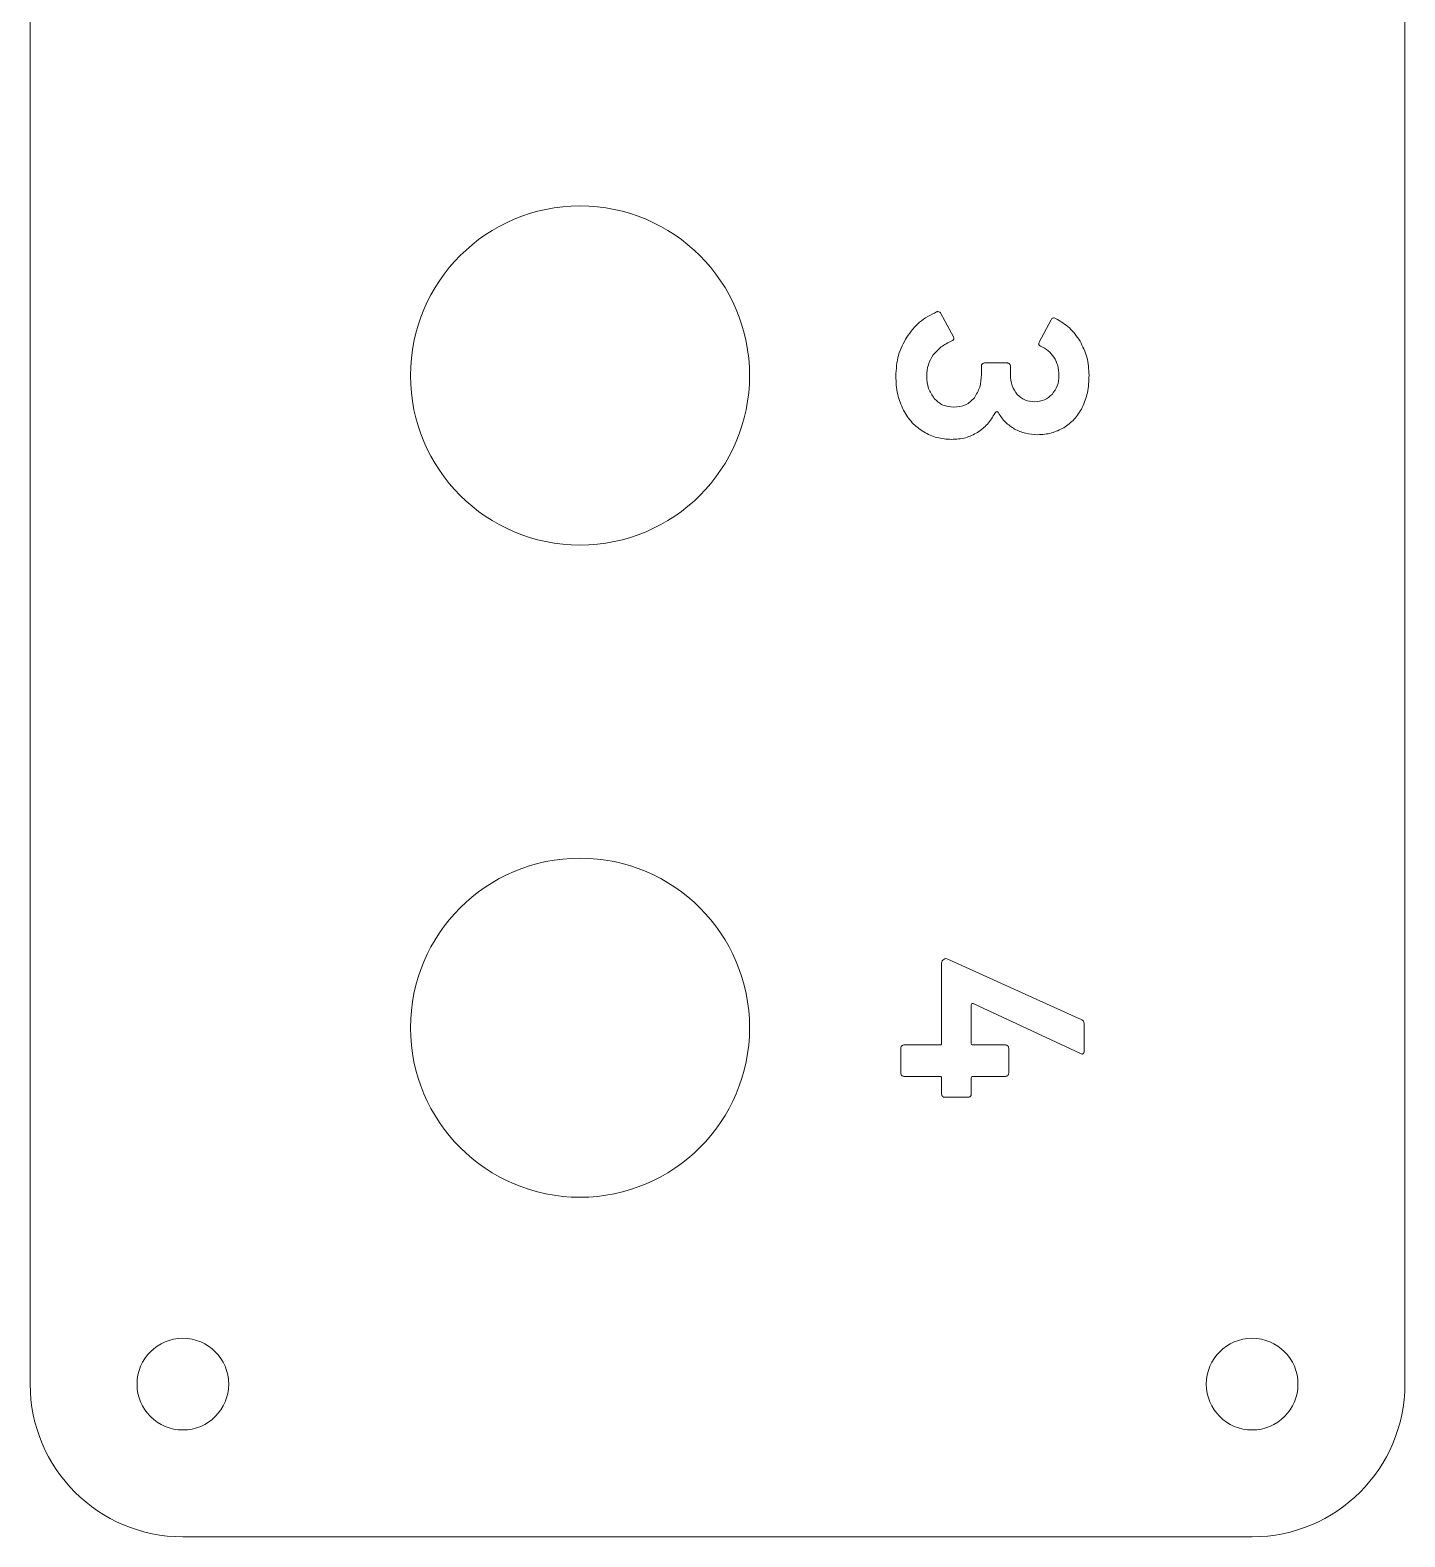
# Model space of a CAD drawing. Header units: millimetres. Extents: x 102.7 to 194.7, y 56.5 to 153.8.
# Drawn here: x 149.7 to 194.7, y 56.46 to 105.78 of the extents above; entities that cross this region are included whole.
import ezdxf

# ---------------------------------------------------------------- set-up
doc = ezdxf.new("R2010")
doc.units = ezdxf.units.MM
doc.header["$MEASUREMENT"] = 0
doc.layers.add('Engravings', color=7, linetype='Continuous', lineweight=0)
doc.layers.add('Outlines', color=7, linetype='Continuous', lineweight=0)

msp = doc.modelspace()

# ---------------------------------------------------------------- linework, layer by layer
at = {"layer": 'Engravings', "color": 18, "lineweight": 0, "true_color": 0x000000}
for points, knots in [([(180.707, 92.608), (180.822, 92.693), (180.937, 92.778), (181.031, 92.882), (181.129, 92.99), (181.206, 93.119), (181.282, 93.247), (181.29, 93.26), (181.298, 93.272), (181.309, 93.279), (181.319, 93.285), (181.33, 93.287), (181.342, 93.29), (181.351, 93.287), (181.36, 93.284), (181.367, 93.279), (181.378, 93.272), (181.386, 93.259), (181.393, 93.247), (181.464, 93.14), (181.534, 93.032), (181.623, 92.944), (181.71, 92.857), (181.815, 92.789), (181.92, 92.72), (182.036, 92.666), (182.153, 92.612), (182.275, 92.582), (182.405, 92.549), (182.542, 92.542), (182.679, 92.536), (182.831, 92.544), (182.983, 92.553), (183.128, 92.592), (183.267, 92.63), (183.399, 92.697), (183.532, 92.763), (183.653, 92.849), (183.775, 92.935), (183.873, 93.042), (183.978, 93.155), (184.057, 93.291), (184.136, 93.427), (184.201, 93.586), (184.266, 93.744), (184.303, 93.909), (184.345, 94.095), (184.352, 94.288), (184.359, 94.481), (184.348, 94.682), (184.336, 94.884), (184.285, 95.074), (184.235, 95.256), (184.149, 95.428), (184.063, 95.6), (183.956, 95.754), (183.849, 95.908), (183.715, 96.032), (183.582, 96.154), (183.422, 96.248), (183.262, 96.341), (183.248, 96.348), (183.233, 96.355), (183.219, 96.357), (183.205, 96.359), (183.19, 96.357), (183.176, 96.354), (183.163, 96.349), (183.149, 96.343), (183.139, 96.334), (183.129, 96.325), (183.123, 96.312), (183.116, 96.298), (183.116, 96.298), (182.722, 95.561), (182.722, 95.561), (182.712, 95.534), (182.702, 95.507), (182.709, 95.486), (182.716, 95.463), (182.745, 95.448), (182.773, 95.433), (182.86, 95.388), (182.946, 95.343), (183.019, 95.282), (183.092, 95.221), (183.151, 95.145), (183.21, 95.068), (183.258, 94.981), (183.305, 94.893), (183.332, 94.8), (183.362, 94.698), (183.367, 94.59), (183.373, 94.481), (183.366, 94.361), (183.358, 94.24), (183.317, 94.132), (183.28, 94.033), (183.215, 93.944), (183.15, 93.856), (183.069, 93.786), (182.989, 93.716), (182.895, 93.676), (182.798, 93.634), (182.687, 93.625), (182.576, 93.616), (182.465, 93.624), (182.355, 93.633), (182.258, 93.675), (182.165, 93.714), (182.086, 93.783), (182.006, 93.851), (181.942, 93.942), (181.879, 94.033), (181.842, 94.133), (181.8, 94.249), (181.793, 94.378), (181.787, 94.507), (181.787, 94.507), (181.787, 94.781), (181.787, 94.781), (181.786, 94.795), (181.785, 94.809), (181.78, 94.821), (181.775, 94.833), (181.766, 94.844), (181.757, 94.854), (181.747, 94.863), (181.736, 94.872), (181.724, 94.877), (181.712, 94.882), (181.698, 94.883), (181.684, 94.884), (181.684, 94.884), (180.939, 94.884), (180.939, 94.884), (180.925, 94.883), (180.911, 94.882), (180.899, 94.877), (180.887, 94.872), (180.876, 94.863), (180.866, 94.854), (180.857, 94.844), (180.848, 94.833), (180.843, 94.821), (180.838, 94.809), (180.837, 94.795), (180.836, 94.781), (180.836, 94.781), (180.836, 94.507), (180.836, 94.507), (180.828, 94.364), (180.82, 94.221), (180.778, 94.089), (180.739, 93.968), (180.672, 93.856), (180.604, 93.744), (180.515, 93.654), (180.426, 93.564), (180.319, 93.513), (180.203, 93.457), (180.065, 93.446), (179.927, 93.436), (179.803, 93.447), (179.678, 93.458), (179.571, 93.507), (179.466, 93.555), (179.377, 93.639), (179.289, 93.723), (179.218, 93.828), (179.146, 93.934), (179.106, 94.05), (179.061, 94.177), (179.053, 94.316), (179.044, 94.456), (179.053, 94.582), (179.061, 94.708), (179.098, 94.825), (179.134, 94.938), (179.196, 95.042), (179.259, 95.146), (179.34, 95.24), (179.422, 95.334), (179.518, 95.408), (179.623, 95.489), (179.745, 95.547), (179.867, 95.604), (179.887, 95.617), (179.907, 95.629), (179.919, 95.647), (179.927, 95.66), (179.931, 95.675), (179.936, 95.69), (179.935, 95.697), (179.934, 95.704), (179.932, 95.711), (179.929, 95.722), (179.924, 95.732), (179.919, 95.741), (179.919, 95.741), (179.507, 96.504), (179.507, 96.504), (179.497, 96.522), (179.486, 96.539), (179.471, 96.549), (179.455, 96.56), (179.434, 96.562), (179.413, 96.564), (179.405, 96.564), (179.397, 96.564), (179.389, 96.562), (179.383, 96.561), (179.377, 96.558), (179.37, 96.556), (179.173, 96.456), (178.976, 96.356), (178.812, 96.217), (178.65, 96.081), (178.519, 95.907), (178.389, 95.733), (178.285, 95.538), (178.181, 95.343), (178.122, 95.135), (178.06, 94.918), (178.046, 94.687), (178.033, 94.456), (178.041, 94.253), (178.049, 94.05), (178.095, 93.856), (178.137, 93.679), (178.209, 93.51), (178.282, 93.341), (178.369, 93.195), (178.457, 93.048), (178.572, 92.927), (178.681, 92.811), (178.813, 92.719), (178.946, 92.626), (179.088, 92.554), (179.23, 92.483), (179.38, 92.442), (179.531, 92.401), (179.691, 92.391), (179.85, 92.381), (180.007, 92.389), (180.165, 92.397), (180.313, 92.438), (180.45, 92.476), (180.578, 92.542), (180.707, 92.608)], [0, 0, 0, 0, 1, 1, 1, 2, 2, 2, 3, 3, 3, 4, 4, 4, 5, 5, 5, 6, 6, 6, 7, 7, 7, 8, 8, 8, 9, 9, 9, 10, 10, 10, 11, 11, 11, 12, 12, 12, 13, 13, 13, 14, 14, 14, 15, 15, 15, 16, 16, 16, 17, 17, 17, 18, 18, 18, 19, 19, 19, 20, 20, 20, 21, 21, 21, 22, 22, 22, 23, 23, 23, 24, 24, 24, 25, 25, 25, 26, 26, 26, 27, 27, 27, 28, 28, 28, 29, 29, 29, 30, 30, 30, 31, 31, 31, 32, 32, 32, 33, 33, 33, 34, 34, 34, 35, 35, 35, 36, 36, 36, 37, 37, 37, 38, 38, 38, 39, 39, 39, 40, 40, 40, 41, 41, 41, 42, 42, 42, 43, 43, 43, 44, 44, 44, 45, 45, 45, 46, 46, 46, 47, 47, 47, 48, 48, 48, 49, 49, 49, 50, 50, 50, 51, 51, 51, 52, 52, 52, 53, 53, 53, 54, 54, 54, 55, 55, 55, 56, 56, 56, 57, 57, 57, 58, 58, 58, 59, 59, 59, 60, 60, 60, 61, 61, 61, 62, 62, 62, 63, 63, 63, 64, 64, 64, 65, 65, 65, 66, 66, 66, 67, 67, 67, 68, 68, 68, 69, 69, 69, 70, 70, 70, 71, 71, 71, 72, 72, 72, 73, 73, 73, 74, 74, 74, 75, 75, 75, 76, 76, 76, 77, 77, 77, 78, 78, 78, 79, 79, 79, 80, 80, 80, 81, 81, 81, 82, 82, 82, 83, 83, 83, 83]), ([(181.727, 72.455), (181.726, 72.469), (181.725, 72.483), (181.72, 72.495), (181.715, 72.507), (181.706, 72.518), (181.697, 72.528), (181.687, 72.537), (181.676, 72.546), (181.664, 72.551), (181.652, 72.556), (181.638, 72.557), (181.624, 72.558), (181.624, 72.558), (180.553, 72.558), (180.553, 72.558), (180.538, 72.56), (180.523, 72.562), (180.514, 72.571), (180.506, 72.579), (180.504, 72.594), (180.502, 72.609), (180.502, 72.609), (180.502, 73.869), (180.502, 73.869), (180.504, 73.889), (180.506, 73.908), (180.517, 73.914), (180.527, 73.921), (180.544, 73.917), (180.562, 73.912), (180.562, 73.912), (184.076, 72.275), (184.076, 72.275), (184.093, 72.268), (184.111, 72.261), (184.128, 72.261), (184.141, 72.262), (184.153, 72.266), (184.166, 72.271), (184.175, 72.281), (184.183, 72.291), (184.188, 72.302), (184.195, 72.317), (184.195, 72.335), (184.196, 72.352), (184.196, 72.352), (184.196, 73.261), (184.196, 73.261), (184.193, 73.287), (184.19, 73.314), (184.177, 73.334), (184.164, 73.354), (184.141, 73.367), (184.119, 73.381), (184.119, 73.381), (179.739, 75.369), (179.739, 75.369), (179.716, 75.378), (179.693, 75.386), (179.67, 75.384), (179.647, 75.383), (179.624, 75.372), (179.602, 75.361), (179.582, 75.345), (179.562, 75.328), (179.55, 75.307), (179.538, 75.286), (179.536, 75.259), (179.533, 75.232), (179.533, 75.232), (179.533, 72.609), (179.533, 72.609), (179.531, 72.594), (179.529, 72.579), (179.52, 72.571), (179.512, 72.562), (179.497, 72.56), (179.482, 72.558), (179.482, 72.558), (178.299, 72.558), (178.299, 72.558), (178.285, 72.557), (178.271, 72.556), (178.259, 72.551), (178.247, 72.546), (178.236, 72.537), (178.226, 72.528), (178.217, 72.518), (178.208, 72.507), (178.203, 72.495), (178.198, 72.483), (178.197, 72.469), (178.196, 72.455), (178.196, 72.455), (178.196, 71.632), (178.196, 71.632), (178.197, 71.619), (178.198, 71.605), (178.203, 71.593), (178.208, 71.581), (178.217, 71.57), (178.226, 71.559), (178.236, 71.551), (178.247, 71.542), (178.259, 71.537), (178.271, 71.532), (178.285, 71.531), (178.299, 71.529), (178.299, 71.529), (179.482, 71.529), (179.482, 71.529), (179.497, 71.527), (179.512, 71.525), (179.52, 71.517), (179.529, 71.508), (179.531, 71.493), (179.533, 71.478), (179.533, 71.478), (179.533, 70.947), (179.533, 70.947), (179.534, 70.933), (179.535, 70.919), (179.541, 70.907), (179.546, 70.895), (179.554, 70.884), (179.563, 70.874), (179.574, 70.865), (179.584, 70.856), (179.596, 70.851), (179.608, 70.846), (179.622, 70.845), (179.636, 70.844), (179.636, 70.844), (180.399, 70.844), (180.399, 70.844), (180.412, 70.845), (180.426, 70.846), (180.438, 70.851), (180.45, 70.856), (180.461, 70.865), (180.472, 70.874), (180.48, 70.884), (180.489, 70.895), (180.494, 70.907), (180.499, 70.919), (180.5, 70.933), (180.502, 70.947), (180.502, 70.947), (180.502, 71.478), (180.502, 71.478), (180.504, 71.493), (180.506, 71.508), (180.514, 71.517), (180.523, 71.525), (180.538, 71.527), (180.553, 71.529), (180.553, 71.529), (181.624, 71.529), (181.624, 71.529), (181.638, 71.531), (181.652, 71.532), (181.664, 71.537), (181.676, 71.542), (181.687, 71.551), (181.697, 71.559), (181.706, 71.57), (181.715, 71.581), (181.72, 71.593), (181.725, 71.605), (181.726, 71.619), (181.727, 71.632), (181.727, 71.632), (181.727, 72.455), (181.727, 72.455)], [0, 0, 0, 0, 1, 1, 1, 2, 2, 2, 3, 3, 3, 4, 4, 4, 5, 5, 5, 6, 6, 6, 7, 7, 7, 8, 8, 8, 9, 9, 9, 10, 10, 10, 11, 11, 11, 12, 12, 12, 13, 13, 13, 14, 14, 14, 15, 15, 15, 16, 16, 16, 17, 17, 17, 18, 18, 18, 19, 19, 19, 20, 20, 20, 21, 21, 21, 22, 22, 22, 23, 23, 23, 24, 24, 24, 25, 25, 25, 26, 26, 26, 27, 27, 27, 28, 28, 28, 29, 29, 29, 30, 30, 30, 31, 31, 31, 32, 32, 32, 33, 33, 33, 34, 34, 34, 35, 35, 35, 36, 36, 36, 37, 37, 37, 38, 38, 38, 39, 39, 39, 40, 40, 40, 41, 41, 41, 42, 42, 42, 43, 43, 43, 44, 44, 44, 45, 45, 45, 46, 46, 46, 47, 47, 47, 48, 48, 48, 49, 49, 49, 50, 50, 50, 51, 51, 51, 52, 52, 52, 53, 53, 53, 54, 54, 54, 55, 55, 55, 56, 56, 56, 57, 57, 57, 58, 58, 58, 58])]:
    msp.add_open_spline(points, degree=3, knots=knots, dxfattribs=at)
at = {"layer": 'Outlines', "color": 18, "lineweight": 0, "true_color": 0x000000}
for centre, radius in [((167.696, 94.473), 5.55), ((167.696, 73.124), 5.55), ((154.696, 61.456), 1.5), ((189.696, 61.456), 1.5)]:
    msp.add_circle(centre, radius, dxfattribs=at)
msp.add_open_spline([(154.696, 153.8), (151.934, 153.8), (149.696, 151.561), (149.696, 148.8), (149.696, 148.8), (149.696, 61.456), (149.696, 61.456), (149.696, 58.694), (151.934, 56.456), (154.696, 56.456), (154.696, 56.456), (189.696, 56.456), (189.696, 56.456), (192.457, 56.456), (194.696, 58.694), (194.696, 61.456), (194.696, 61.456), (194.696, 148.8), (194.696, 148.8), (194.696, 151.561), (192.457, 153.8), (189.696, 153.8), (189.696, 153.8), (154.696, 153.8), (154.696, 153.8)], degree=3, knots=[0, 0, 0, 0, 1, 1, 1, 2, 2, 2, 3, 3, 3, 4, 4, 4, 5, 5, 5, 6, 6, 6, 7, 7, 7, 8, 8, 8, 8], dxfattribs=at)

doc.saveas('drawing.dxf')
